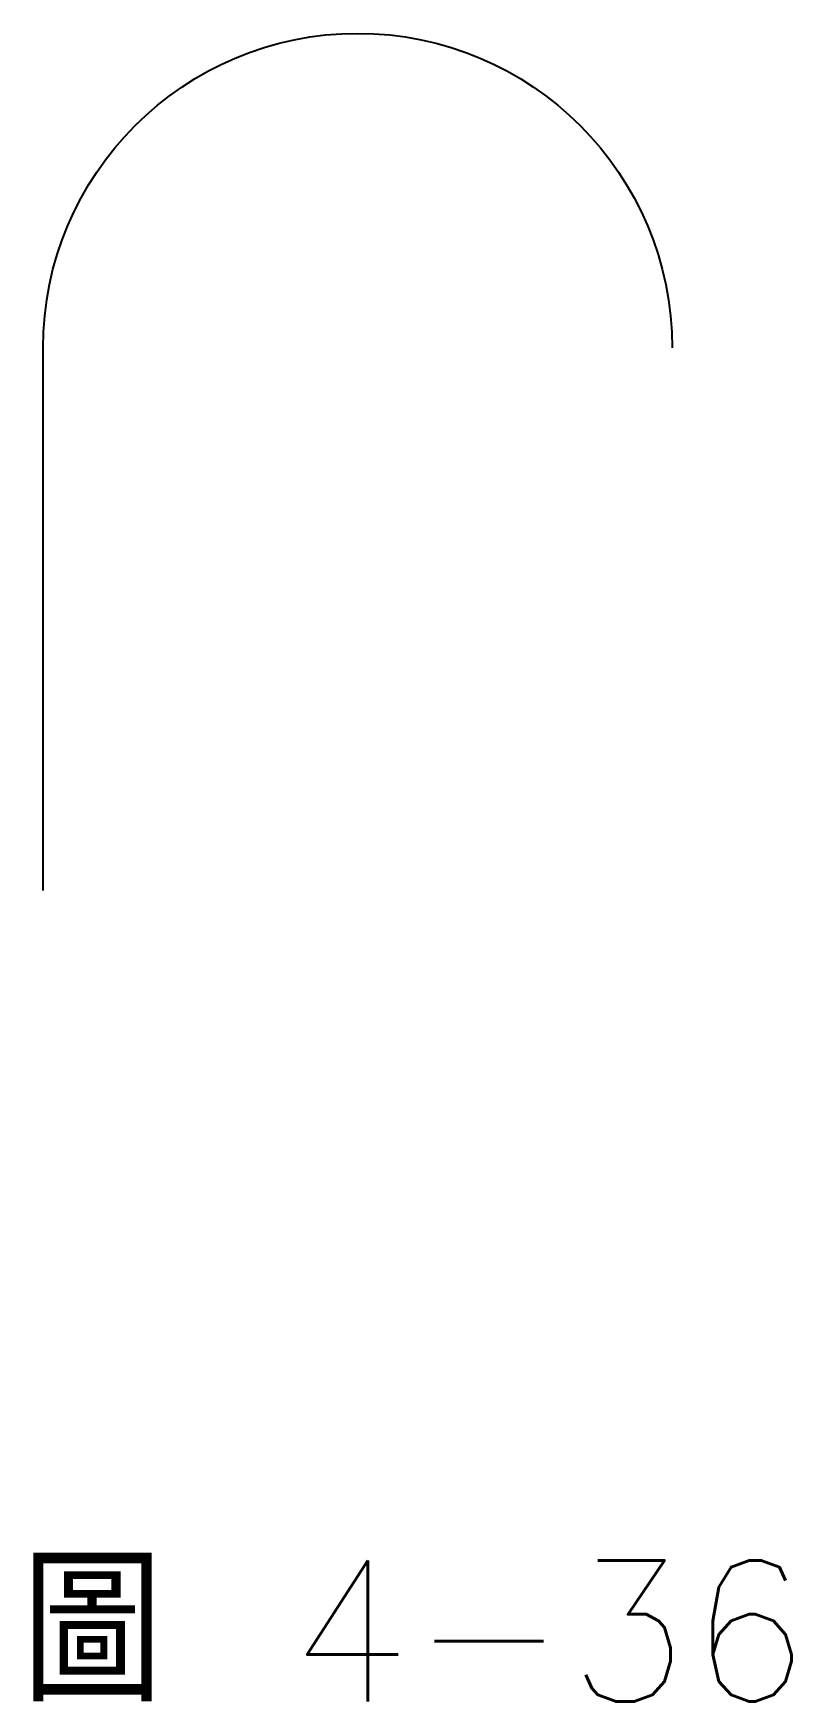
# Model space of a CAD drawing. Extents: x 146.1 to 162.2, y -82.6 to -47.2.
import ezdxf

# ---------------------------------------------------------------- set-up
doc = ezdxf.new("R2010")
doc.units = 0
doc.layers.add('輪廓線', color=7, linetype='CONTINUOUS')
doc.styles.add('CNS', font='txt.shx', dxfattribs={"width": 0.75, "height": 3, "bigfont": 'chineset.shx'})

msp = doc.modelspace()

# ---------------------------------------------------------------- linework, layer by layer
at = {"layer": '輪廓線'}
msp.add_lwpolyline([(146.261, -65.353), (146.261, -53.831, -1), (159.618, -53.831, 0)], format="xyb", dxfattribs=at)

# ---------------------------------------------------------------- texts
at = {"layer": '輪廓線', "style": 'CNS'}
msp.add_text('圖 4-36', height=3, dxfattribs=at).set_placement((145.808, -82.576))

doc.saveas('drawing.dxf')
